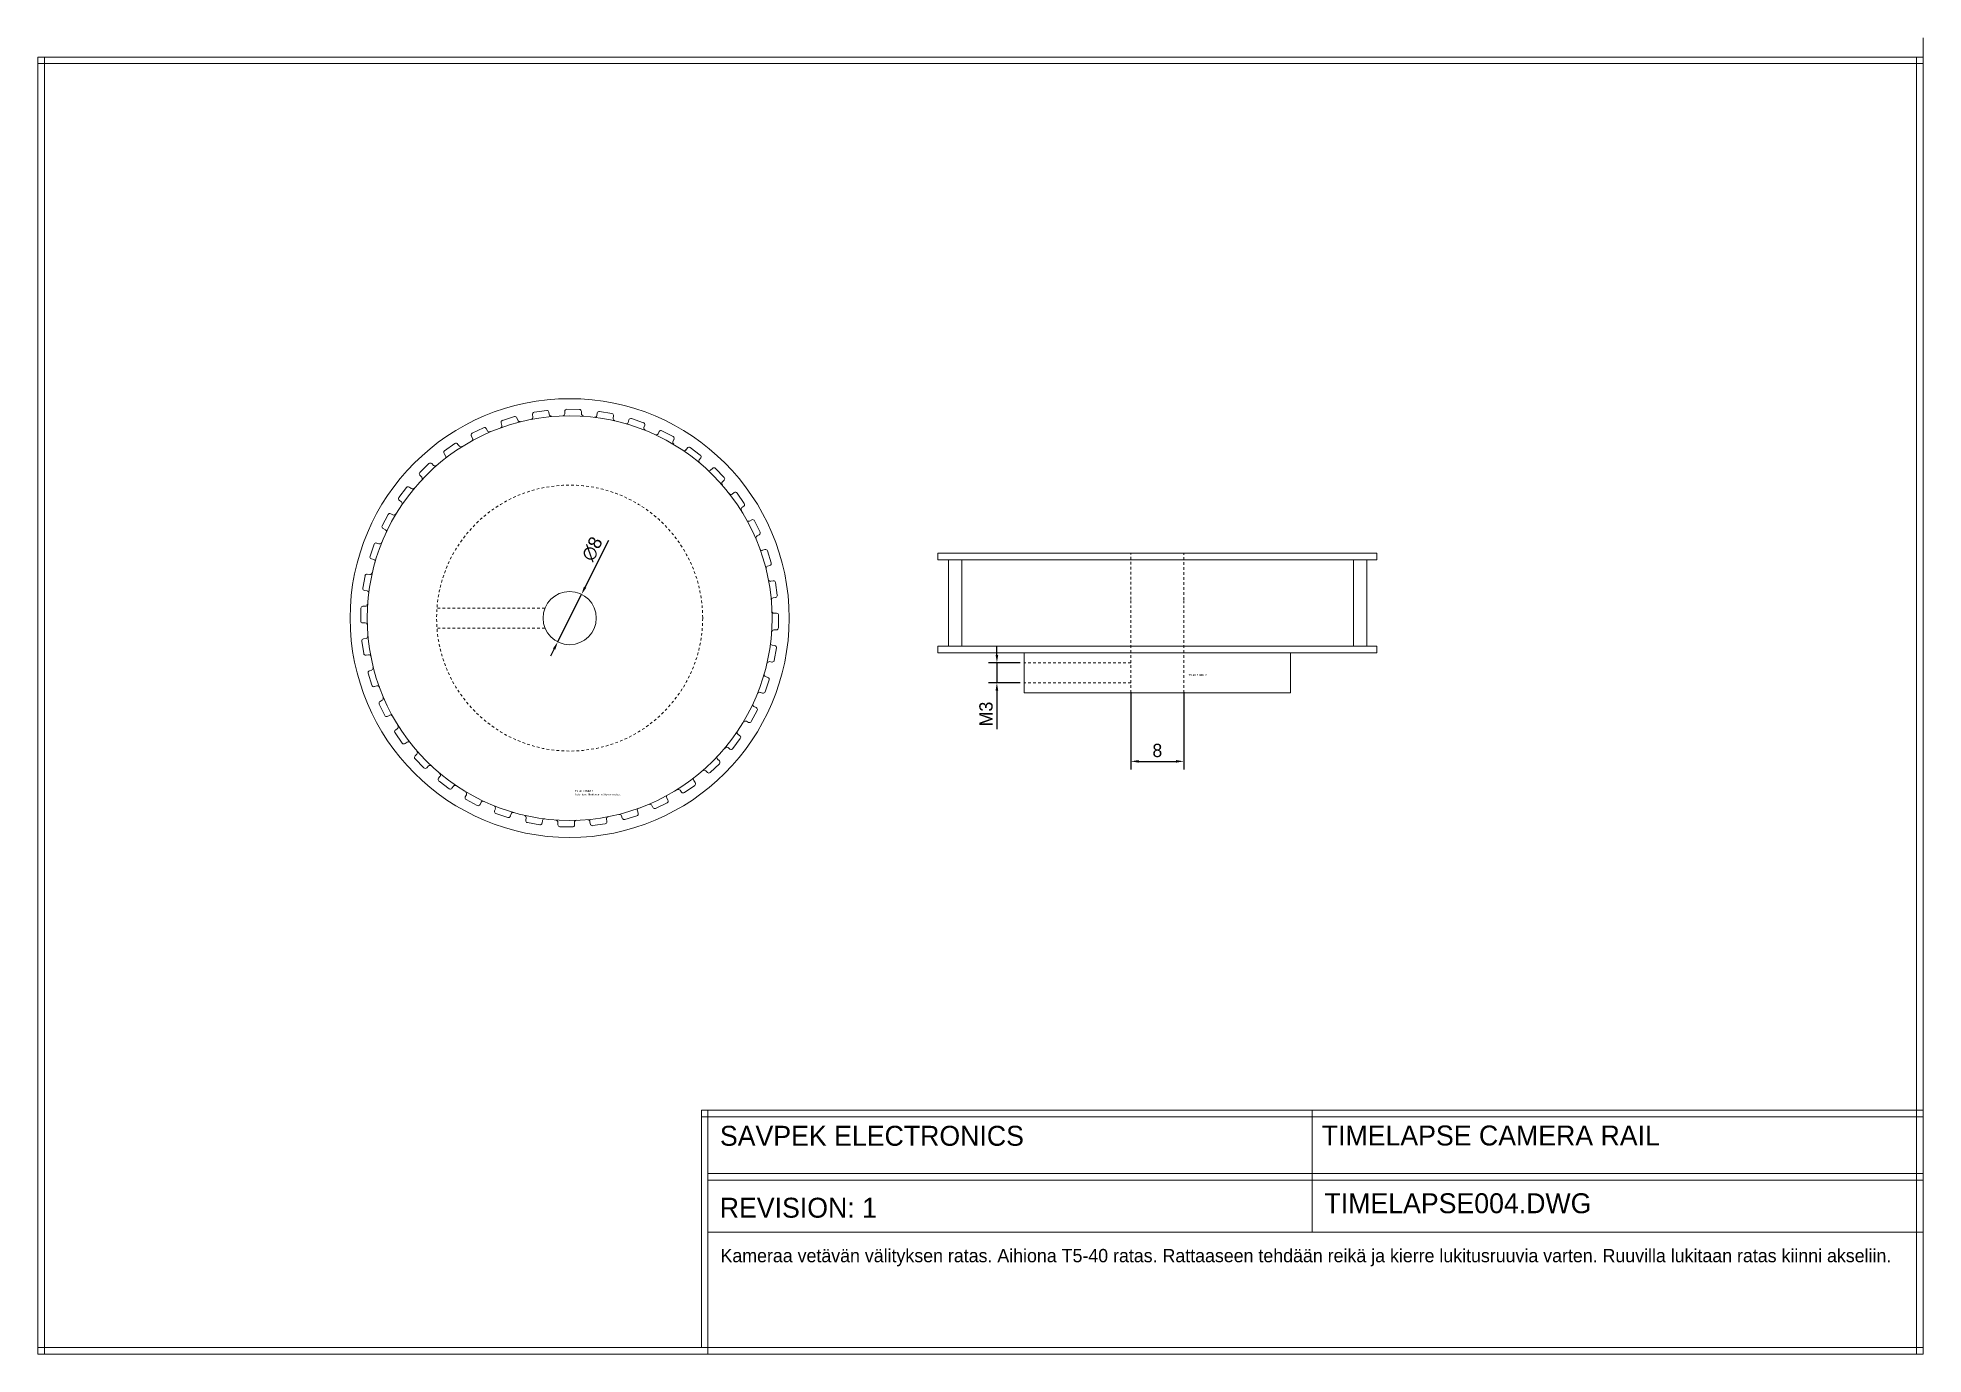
# Paper-space layout 'T5-40-KAMERAA-LIIKUTTAVA-RATAS' of a CAD drawing. Header units: millimetres. Extents: x 8 to 291, y 7 to 205.
import ezdxf

# ---------------------------------------------------------------- set-up
doc = ezdxf.new("R2010")
doc.units = ezdxf.units.MM
doc.linetypes.add('phl_center', pattern=[0.75, 0.4, -0.35])
doc.layers.add('ATTRIBUUTIT', color=61, linetype='Continuous', plot=False)
doc.layers.add('DIMENSIONS', color=50, linetype='Continuous')
doc.layers.add('RATTAAT', color=10, linetype='Continuous')
doc.dimstyles.new('SAVPEK_ISOT', dxfattribs={"dimtxt": 2, "dimasz": 1.2, "dimexe": 1.25, "dimexo": 0.625, "dimtad": 1, "dimdsep": 46, "dimtxsty": 'Standard', "dimcen": -2, "dimadec": 0, "dimazin": 0, "dimtfac": 1, "dimtmove": 0, "dimatfit": 3, "dimfxl": 0, "dimarcsym": 0})

# ---------------------------------------------------------------- blocks, each defined once
blk = doc.blocks.new('T5-40-RATAS-LSIDE')
at = {"lineweight": 0}
for p, q in [((33, 21), (-33, 21)), ((-33, 21), (-33, 20)), ((-33, 20), (-29.37, 20)), ((-31.37, 20), (-31.37, 7)), ((-29.37, 7), (-29.37, 20)), ((-29.37, 20), (29.48, 20)), ((29.48, 21), (-4, 21)), ((6.5, 21), (7.5, 21)), ((29.48, 7), (29.48, 20)), ((29.48, 20), (33, 20)), ((31.48, 7), (31.48, 20)), ((33, 21), (33, 20)), ((-33, 6), (-33, 7)), ((-33, 7), (-29.37, 7)), ((33, 6), (-33, 6)), ((-31.37, 6), (-29.37, 6)), ((-29.37, 7), (29.48, 7)), ((-20, 0), (-20, 6)), ((20, 0), (20, 6)), ((29.48, 7), (33, 7)), ((31.48, 6), (29.48, 6)), ((33, 7), (33, 6)), ((20, 0), (-20, 0)), ((0, 0), (-20, 0)), ((0, 0), (-20, 0)), ((0, 0), (-4, 0)), ((0, 0), (-4, 0)), ((0, 0), (-3, 0)), ((0, 0), (20, 0)), ((0, 0), (20, 0)), ((0, 0), (3, 0)), ((0, 0), (4, 0)), ((0, 0), (20, 0)), ((0, 0), (4, 0)), ((0, 0), (20, 0))]:
    blk.add_line(p, q, dxfattribs=at)
at = {"linetype": 'phl_center', "lineweight": 0}
for p, q in [((-4, 14.03), (-4, 21)), ((4, 14), (4, 21)), ((-4, 0), (-4, 14.03)), ((4, 0), (4, 14)), ((-4, 4.5), (-20, 4.5)), ((-4, 1.5), (-20, 1.5))]:
    blk.add_line(p, q, dxfattribs=at)
at = {"layer": 'ATTRIBUUTIT', "lineweight": 0, "flags": 8}
for tag, p in [('_TYYPPI', (4.7, 2.51)), ('_KUVAUS', (4.7, 2.01)), ('_NOTES', (4.7, 1.52)), ('_NOTES_RIVI2', (4.7, 1.06)), ('_NOTES_RIVI3', (4.7, 0.59))]:
    blk.add_attdef(tag, p, '', height=0.3, dxfattribs=at)
blk = doc.blocks.new('T5-40-RATAS-TSIDE')
at = {"lineweight": 0}
for p, q in [((-3.45, 31.22), (-5.33, 30.96)), ((1.47, 31.38), (-0.43, 31.41)), ((-12.93, 28.63), (-14.64, 27.79)), ((-12.37, 28.17), (-12.53, 28.5)), ((-10.31, 29.36), (-10.19, 28.99)), ((-8.3, 30.3), (-10.11, 29.74)), ((-7.81, 29.76), (-7.92, 30.11)), ((-5.59, 30.61), (-5.53, 30.22)), ((-3.06, 30.61), (-3.11, 30.97)), ((-0.73, 31.11), (-0.73, 30.72)), ((1.77, 30.72), (1.77, 31.08)), ((4.14, 30.84), (4.08, 30.45)), ((6.36, 30.76), (4.49, 31.09)), ((6.55, 30.06), (6.61, 30.42)), ((8.92, 29.81), (8.8, 29.44)), ((11.1, 29.39), (9.3, 30.01)), ((11.17, 28.67), (11.29, 29.01)), ((-17.25, 26.25), (-18.81, 25.16)), ((-16.62, 25.89), (-16.84, 26.18)), ((-14.78, 27.39), (-14.6, 27.04)), ((13.47, 28.05), (13.29, 27.7)), ((15.56, 27.29), (13.88, 28.18)), ((15.52, 26.57), (15.69, 26.89)), ((17.7, 25.6), (17.46, 25.28)), ((19.64, 24.52), (18.12, 25.66)), ((-21.15, 23.23), (-22.51, 21.91)), ((-20.47, 22.97), (-20.73, 23.23)), ((-18.88, 24.74), (-18.65, 24.42)), ((19.49, 23.81), (19.7, 24.1)), ((-22.52, 21.48), (-22.24, 21.2)), ((21.48, 22.52), (21.2, 22.24)), ((23.23, 21.15), (21.91, 22.51)), ((22.97, 20.47), (23.23, 20.73)), ((-24.52, 19.64), (-25.66, 18.12)), ((-25.6, 17.7), (-25.28, 17.46)), ((-23.81, 19.49), (-24.1, 19.7)), ((24.74, 18.88), (24.42, 18.65)), ((26.25, 17.25), (25.16, 18.81)), ((-27.29, 15.56), (-28.18, 13.88)), ((-26.57, 15.52), (-26.89, 15.69)), ((25.89, 16.62), (26.18, 16.84)), ((27.39, 14.78), (27.04, 14.6)), ((28.63, 12.93), (27.79, 14.64)), ((-28.05, 13.47), (-27.7, 13.29)), ((28.17, 12.37), (28.5, 12.53)), ((-29.39, 11.1), (-30.01, 9.3)), ((-29.81, 8.92), (-29.44, 8.8)), ((-28.67, 11.17), (-29.01, 11.29)), ((29.36, 10.31), (28.99, 10.19)), ((30.3, 8.3), (29.74, 10.11)), ((-30.76, 6.36), (-31.09, 4.49)), ((-30.06, 6.55), (-30.42, 6.61)), ((29.76, 7.81), (30.11, 7.92)), ((-30.84, 4.14), (-30.45, 4.08)), ((30.61, 5.59), (30.22, 5.53)), ((30.61, 3.06), (30.97, 3.11)), ((31.22, 3.45), (30.96, 5.33)), ((-31.38, 1.47), (-31.41, -0.43)), ((-30.72, 1.77), (-31.08, 1.77)), ((31.11, 0.73), (30.72, 0.73)), ((31.38, -1.47), (31.41, 0.43)), ((-31.11, -0.73), (-30.72, -0.73)), ((30.72, -1.77), (31.08, -1.77)), ((-31.22, -3.45), (-30.96, -5.33)), ((-30.61, -3.06), (-30.97, -3.11)), ((-30.61, -5.59), (-30.22, -5.53)), ((30.84, -4.14), (30.45, -4.08)), ((30.76, -6.36), (31.09, -4.49)), ((-30.3, -8.3), (-29.74, -10.11)), ((-29.76, -7.81), (-30.11, -7.92)), ((30.06, -6.55), (30.42, -6.61)), ((-29.36, -10.31), (-28.99, -10.19)), ((28.67, -11.17), (29.01, -11.29)), ((29.39, -11.1), (30.01, -9.3)), ((29.81, -8.92), (29.44, -8.8)), ((-28.63, -12.93), (-27.79, -14.64)), ((-28.17, -12.37), (-28.5, -12.53)), ((27.29, -15.56), (28.18, -13.88)), ((28.05, -13.47), (27.7, -13.29)), ((-27.39, -14.78), (-27.04, -14.6)), ((-25.89, -16.62), (-26.18, -16.84)), ((26.57, -15.52), (26.89, -15.69)), ((-26.25, -17.25), (-25.16, -18.81)), ((-24.74, -18.88), (-24.42, -18.65)), ((23.81, -19.49), (24.1, -19.7)), ((24.52, -19.64), (25.66, -18.12)), ((25.6, -17.7), (25.28, -17.46)), ((-22.97, -20.47), (-23.23, -20.73)), ((-23.23, -21.15), (-21.91, -22.51)), ((-21.48, -22.52), (-21.2, -22.24)), ((21.15, -23.23), (22.51, -21.91)), ((22.52, -21.48), (22.24, -21.2)), ((-19.49, -23.81), (-19.7, -24.1)), ((-19.64, -24.52), (-18.12, -25.66)), ((-17.7, -25.6), (-17.46, -25.28)), ((17.25, -26.25), (18.81, -25.16)), ((18.88, -24.74), (18.65, -24.42)), ((20.47, -22.97), (20.73, -23.23)), ((-15.52, -26.57), (-15.69, -26.89)), ((-15.56, -27.29), (-13.88, -28.18)), ((-13.47, -28.05), (-13.29, -27.7)), ((12.37, -28.17), (12.53, -28.5)), ((12.93, -28.63), (14.64, -27.79)), ((14.78, -27.39), (14.6, -27.04)), ((16.62, -25.89), (16.84, -26.18)), ((-11.17, -28.67), (-11.29, -29.01)), ((-11.1, -29.39), (-9.3, -30.01)), ((-8.92, -29.81), (-8.8, -29.44)), ((-6.55, -30.06), (-6.61, -30.42)), ((-6.36, -30.76), (-4.49, -31.09)), ((-4.14, -30.84), (-4.08, -30.45)), ((-1.77, -30.72), (-1.77, -31.08)), ((0.73, -31.11), (0.73, -30.72)), ((3.06, -30.61), (3.11, -30.97)), ((3.45, -31.22), (5.33, -30.96)), ((5.59, -30.61), (5.53, -30.22)), ((7.81, -29.76), (7.92, -30.11)), ((8.3, -30.3), (10.11, -29.74)), ((10.31, -29.36), (10.19, -28.99)), ((-1.47, -31.38), (0.43, -31.41))]:
    blk.add_line(p, q, dxfattribs=at)
at = {"linetype": 'phl_center', "lineweight": 0}
for p, q in [((-3.71, 1.5), (-19.94, 1.5)), ((-3.71, -1.5), (-19.94, -1.5))]:
    blk.add_line(p, q, dxfattribs=at)
at = {"lineweight": 0}
for radius in [33, 30.43, 4]:
    blk.add_circle((0, 0), radius, dxfattribs=at)
at = {"linetype": 'phl_center', "lineweight": 0}
blk.add_circle((0, 0), 20, dxfattribs=at)
at = {"lineweight": 0}
for centre, start, end in [((-3.41, 30.93), 9, 98.0533), ((-0.43, 31.11), 89.0533, 180), ((1.47, 31.08), 0, 89.0533), ((-12.8, 28.36), 27, 116.0533), ((-10.47, 28.89), 288, 18), ((-10.02, 29.46), 107.0533, 198), ((-8.21, 30.01), 18, 107.0533), ((-7.52, 29.85), 198, 288), ((-5.82, 30.18), 279, 9), ((-5.29, 30.66), 98.0533, 189), ((-2.76, 30.66), 189, 279), ((-1.03, 30.72), 270, 0), ((2.07, 30.72), 180, 270), ((3.79, 30.5), 261, 351), ((4.44, 30.8), 80.0533, 171), ((6.31, 30.47), 351, 80.0533), ((6.85, 30.01), 171, 261), ((8.51, 29.53), 252, 342), ((9.2, 29.72), 71.0533, 162), ((11, 29.11), 342, 71.0533), ((11.46, 28.57), 162, 252), ((-17.08, 26.01), 36, 125.0533), ((-16.38, 26.07), 216, 306), ((-14.51, 27.52), 116.0533, 207), ((-14.86, 26.9), 297, 27), ((-12.1, 28.31), 207, 297), ((13.03, 27.84), 243, 333), ((13.74, 27.92), 62.0533, 153), ((15.79, 26.43), 153, 243), ((15.42, 27.03), 333, 62.0533), ((17.94, 25.42), 53.0533, 144), ((-20.94, 23.02), 45, 134.0533), ((-20.26, 23.18), 225, 315), ((-18.64, 24.92), 125.0533, 216), ((-18.89, 24.24), 306, 36), ((17.22, 25.46), 234, 324), ((19.73, 23.63), 144, 234), ((19.46, 24.28), 324, 53.0533), ((-22.3, 21.69), 134.0533, 225), ((-22.45, 20.99), 315, 45), ((20.99, 22.45), 225, 315), ((21.69, 22.3), 44.0533, 135), ((23.18, 20.26), 135, 225), ((23.02, 20.94), 315, 44.0533), ((-25.42, 17.94), 143.0533, 234), ((-25.46, 17.22), 324, 54), ((-24.28, 19.46), 54, 143.0533), ((-23.63, 19.73), 234, 324), ((24.24, 18.89), 216, 306), ((24.92, 18.64), 35.0533, 126), ((26.01, 17.08), 306, 35.0533), ((-27.03, 15.42), 63, 152.0533), ((-26.43, 15.79), 243, 333), ((26.07, 16.38), 126, 216), ((26.9, 14.86), 207, 297), ((27.52, 14.51), 26.0533, 117), ((-28.57, 11.46), 252, 342), ((-27.92, 13.74), 152.0533, 243), ((-27.84, 13.03), 333, 63), ((28.31, 12.1), 117, 207), ((28.36, 12.8), 297, 26.0533), ((-29.72, 9.2), 161.0533, 252), ((-29.53, 8.51), 342, 72), ((-29.11, 11), 72, 161.0533), ((28.89, 10.47), 198, 288), ((29.46, 10.02), 17.0533, 108), ((-30.47, 6.31), 81, 170.0533), ((-30.01, 6.85), 261, 351), ((29.85, 7.52), 108, 198), ((30.18, 5.82), 189, 279), ((30.01, 8.21), 288, 17.0533), ((-30.8, 4.44), 170.0533, 261), ((-30.5, 3.79), 351, 81), ((30.66, 2.76), 99, 189), ((30.66, 5.29), 8.0533, 99), ((30.93, 3.41), 279, 8.0533), ((-31.08, 1.47), 90, 179.0533), ((-30.72, 2.07), 270, 0), ((30.72, 1.03), 180, 270), ((31.11, 0.43), 359.0533, 90), ((-31.11, -0.43), 179.0533, 270), ((-30.72, -1.03), 0, 90), ((-30.66, -2.76), 279, 9), ((30.72, -2.07), 90, 180), ((31.08, -1.47), 270, 359.0533), ((-30.93, -3.41), 99, 188.0533), ((-30.66, -5.29), 188.0533, 279), ((-30.18, -5.82), 9, 99), ((30.5, -3.79), 171, 261), ((30.8, -4.44), 350.0533, 81), ((-30.01, -8.21), 108, 197.0533), ((-29.85, -7.52), 288, 18), ((29.53, -8.51), 162, 252), ((30.01, -6.85), 81, 171), ((30.47, -6.31), 261, 350.0533), ((-29.46, -10.02), 197.0533, 288), ((-28.89, -10.47), 18, 108), ((28.57, -11.46), 72, 162), ((29.11, -11), 252, 341.0533), ((29.72, -9.2), 341.0533, 72), ((-28.36, -12.8), 117, 206.0533), ((-28.31, -12.1), 297, 27), ((27.84, -13.03), 153, 243), ((27.92, -13.74), 332.0533, 63), ((-27.52, -14.51), 206.0533, 297), ((-26.9, -14.86), 27, 117), ((-26.01, -17.08), 126, 215.0533), ((-26.07, -16.38), 306, 36), ((26.43, -15.79), 63, 153), ((27.03, -15.42), 243, 332.0533), ((-24.92, -18.64), 215.0533, 306), ((-24.24, -18.89), 36, 126), ((23.63, -19.73), 54, 144), ((24.28, -19.46), 234, 323.0533), ((25.46, -17.22), 144, 234), ((25.42, -17.94), 323.0533, 54), ((-23.02, -20.94), 135, 224.0533), ((-23.18, -20.26), 315, 45), ((-21.69, -22.3), 224.0533, 315), ((-20.99, -22.45), 45, 135), ((22.45, -20.99), 135, 225), ((22.3, -21.69), 314.0533, 45), ((-19.46, -24.28), 144, 233.0533), ((-19.73, -23.63), 324, 54), ((-17.22, -25.46), 54, 144), ((18.89, -24.24), 126, 216), ((18.64, -24.92), 305.0533, 36), ((20.26, -23.18), 45, 135), ((20.94, -23.02), 225, 314.0533), ((-17.94, -25.42), 233.0533, 324), ((-15.42, -27.03), 153, 242.0533), ((-15.79, -26.43), 333, 63), ((-13.74, -27.92), 242.0533, 333), ((-13.03, -27.84), 63, 153), ((-11.46, -28.57), 342, 72), ((12.1, -28.31), 27, 117), ((14.86, -26.9), 117, 207), ((14.51, -27.52), 296.0533, 27), ((16.38, -26.07), 36, 126), ((17.08, -26.01), 216, 305.0533), ((-11, -29.11), 162, 251.0533), ((-9.2, -29.72), 251.0533, 342), ((-8.51, -29.53), 72, 162), ((-6.85, -30.01), 351, 81), ((-6.31, -30.47), 171, 260.0533), ((-4.44, -30.8), 260.0533, 351), ((-3.79, -30.5), 81, 171), ((-2.07, -30.72), 0, 90), ((-1.47, -31.08), 180, 269.0533), ((0.43, -31.11), 269.0533, 0), ((1.03, -30.72), 90, 180), ((2.76, -30.66), 9, 99), ((3.41, -30.93), 189, 278.0533), ((5.29, -30.66), 278.0533, 9), ((5.82, -30.18), 99, 189), ((7.52, -29.85), 18, 108), ((8.21, -30.01), 198, 287.0533), ((10.02, -29.46), 287.0533, 18), ((10.47, -28.89), 108, 198), ((12.8, -28.36), 207, 296.0533)]:
    blk.add_arc(centre, 0.3, start, end, dxfattribs=at)
at = {"layer": 'ATTRIBUUTIT', "lineweight": 0, "flags": 8}
for tag, p in [('_TYYPPI', (0.81, -26.18)), ('_KUVAUS', (0.81, -26.68)), ('_NOTES', (0.81, -27.17)), ('_NOTES_RIVI2', (0.81, -27.63)), ('_NOTES_RIVI3', (0.81, -28.1))]:
    blk.add_attdef(tag, p, '', height=0.3, dxfattribs=at)
blk = doc.blocks.new('*D845')
at = {"layer": 'Defpoints', "color": 0, "lineweight": -3}
for p in [(171.87, 106.9), (179.87, 106.9), (179.87, 95.85)]:
    blk.add_point(p, dxfattribs=at)
at = {"layer": 'DIMENSIONS', "color": 0, "lineweight": -2}
for p, q in [((171.87, 106.28), (171.87, 94.6)), ((179.87, 106.28), (179.87, 94.6)), ((173.07, 95.85), (178.67, 95.85))]:
    blk.add_line(p, q, dxfattribs=at)
for points in [[(173.07, 95.65), (173.07, 96.05), (171.87, 95.85)], [(178.67, 96.05), (178.67, 95.65), (179.87, 95.85)]]:
    blk.add_solid(points, dxfattribs=at)
at = {"layer": 'DIMENSIONS', "color": 0, "lineweight": -2, "insert": (175.87, 97.48), "char_height": 2, "attachment_point": 5}
blk.add_mtext('8', dxfattribs=at)
blk = doc.blocks.new('*D846')
at = {"layer": 'Defpoints', "color": 0, "lineweight": -3}
for p in [(155.87, 110.67), (151.75, 107.67), (155.87, 107.67)]:
    blk.add_point(p, dxfattribs=at)
at = {"layer": 'DIMENSIONS', "color": 0, "lineweight": -2}
for p, q in [((155.24, 110.67), (150.5, 110.67)), ((151.75, 111.87), (151.75, 113.07)), ((151.75, 110.67), (151.75, 107.67)), ((155.24, 107.67), (150.5, 107.67)), ((151.75, 106.47), (151.75, 105.27)), ((151.75, 105.27), (151.75, 100.68))]:
    blk.add_line(p, q, dxfattribs=at)
for points in [[(151.95, 111.87), (151.55, 111.87), (151.75, 110.67)], [(151.55, 106.47), (151.95, 106.47), (151.75, 107.67)]]:
    blk.add_solid(points, dxfattribs=at)
at = {"layer": 'DIMENSIONS', "color": 0, "lineweight": -2, "insert": (150.12, 102.97), "char_height": 2, "attachment_point": 5, "rotation": 90}
blk.add_mtext('M3', dxfattribs=at)
blk = doc.blocks.new('*D847')
at = {"layer": 'Defpoints', "color": 0, "lineweight": -3}
for p in [(89.31, 120.98), (85.73, 113.82)]:
    blk.add_point(p, dxfattribs=at)
at = {"layer": 'DIMENSIONS', "color": 0, "lineweight": -2}
for p, q in [((89.85, 122.05), (93.39, 129.12)), ((85.73, 113.82), (89.31, 120.98)), ((85.19, 112.75), (84.65, 111.68))]:
    blk.add_line(p, q, dxfattribs=at)
for points in [[(90.03, 121.96), (89.67, 122.14), (89.31, 120.98)], [(85.01, 112.84), (85.37, 112.66), (85.73, 113.82)]]:
    blk.add_solid(points, dxfattribs=at)
at = {"layer": 'DIMENSIONS', "color": 0, "lineweight": -2, "insert": (90.91, 127.8), "char_height": 2, "attachment_point": 5, "rotation": 63.3888}
blk.add_mtext('∅8', dxfattribs=at)

psp = doc.layouts.new('T5-40-KAMERAA-LIIKUTTAVA-RATAS')

# ---------------------------------------------------------------- linework, layer by layer
at = {"layer": 'DIMENSIONS', "lineweight": 0}
for p, q in [((291.019, 6.664), (291.019, 204.696)), ((7.551, 201.789), (7.551, 6.664)), ((7.551, 201.789), (290.251, 201.789)), ((7.551, 201.789), (8.551, 201.789)), ((7.551, 201.789), (7.551, 200.789)), ((8.551, 201.789), (8.551, 6.664)), ((290.019, 6.664), (290.019, 201.789)), ((290.251, 201.789), (291.019, 201.789)), ((7.551, 200.789), (291.019, 200.789)), ((291.019, 43.402), (107.318, 43.402)), ((107.318, 43.402), (107.318, 7.664)), ((107.318, 43.402), (108.318, 43.402)), ((108.318, 43.402), (108.318, 6.664)), ((199.168, 43.402), (199.168, 25.033)), ((291.019, 43.402), (291.019, 42.402)), ((291.019, 42.402), (107.318, 42.402)), ((108.318, 33.877), (291.019, 33.877)), ((108.318, 33.877), (108.318, 32.877)), ((108.318, 32.877), (291.019, 32.877)), ((108.318, 25.033), (291.019, 25.033)), ((7.551, 6.664), (7.551, 7.664)), ((7.551, 7.664), (291.019, 7.664)), ((7.551, 6.664), (291.019, 6.664)), ((291.019, 6.664), (290.019, 6.664))]:
    psp.add_line(p, q, dxfattribs=at)

# ---------------------------------------------------------------- block references
at = {"layer": 'RATTAAT', "lineweight": 0}
for name, p, values in [('T5-40-RATAS-TSIDE', (87.519, 117.4), {'_TYYPPI': 'T5-40-21MM-2', '_KUVAUS': 'Laitettava liikuttavan välityksen ratas.'}), ('T5-40-RATAS-LSIDE', (175.869, 106.166), {'_TYYPPI': 'T5-40-21MM-2'})]:
    psp.add_blockref(name, p, dxfattribs=at).add_auto_attribs(values)

# ---------------------------------------------------------------- texts
at = {"layer": 'DIMENSIONS', "lineweight": 0, "attachment_point": 1}
for s, insert, char_height, width in [('SAVPEK ELECTRONICS', (110.11, 41.03), 3, 87.5511), ('TIMELAPSE CAMERA RAIL', (200.589, 41.074), 3, 89.43006), ('REVISION: 1', (110.088, 30.211), 3, 87.5511), ('Kameraa vetävän välityksen ratas. Aihiona T5-40 ratas. Rattaaseen tehdään reikä ja kierre lukitusruuvia varten. Ruuvilla lukitaan ratas kiinni akseliin.', (110.197, 22.51), 2, 173.47077)]:
    psp.add_mtext(s, dxfattribs=dict(at, insert=insert, char_height=char_height, width=width))
at = {"layer": 'DIMENSIONS', "lineweight": 0, "insert": (200.997, 30.885), "char_height": 3, "attachment_point": 1}
psp.add_mtext('TIMELAPSE004.DWG', dxfattribs=at)

# ---------------------------------------------------------------- dimensions: what is measured, and where the dimension line sits
at = {"layer": 'DIMENSIONS', "lineweight": 0}
dim = psp.add_diameter_dim_2p(p1=(85.728, 113.823), p2=(89.311, 120.976), dimstyle='SAVPEK_ISOT', dxfattribs=at)
dim.commit()
dim.dimension.update_dxf_attribs({"geometry": '*D847', "text_midpoint": (92.365, 127.07), "dimtype": 163})
dim = psp.add_linear_dim(base=(151.75, 107.666), p1=(155.869, 110.666), p2=(155.869, 107.666), angle=90, text='M3', dimstyle='SAVPEK_ISOT', dxfattribs=at)
dim.commit()
dim.dimension.update_dxf_attribs({"geometry": '*D846', "text_midpoint": (150.125, 102.975)})
dim = psp.add_linear_dim(base=(179.869, 95.855), p1=(171.869, 106.905), p2=(179.869, 106.905), dimstyle='SAVPEK_ISOT', dxfattribs=at)
dim.commit()
dim.dimension.update_dxf_attribs({"geometry": '*D845', "text_midpoint": (175.869, 97.48)})

doc.saveas('drawing.dxf')
